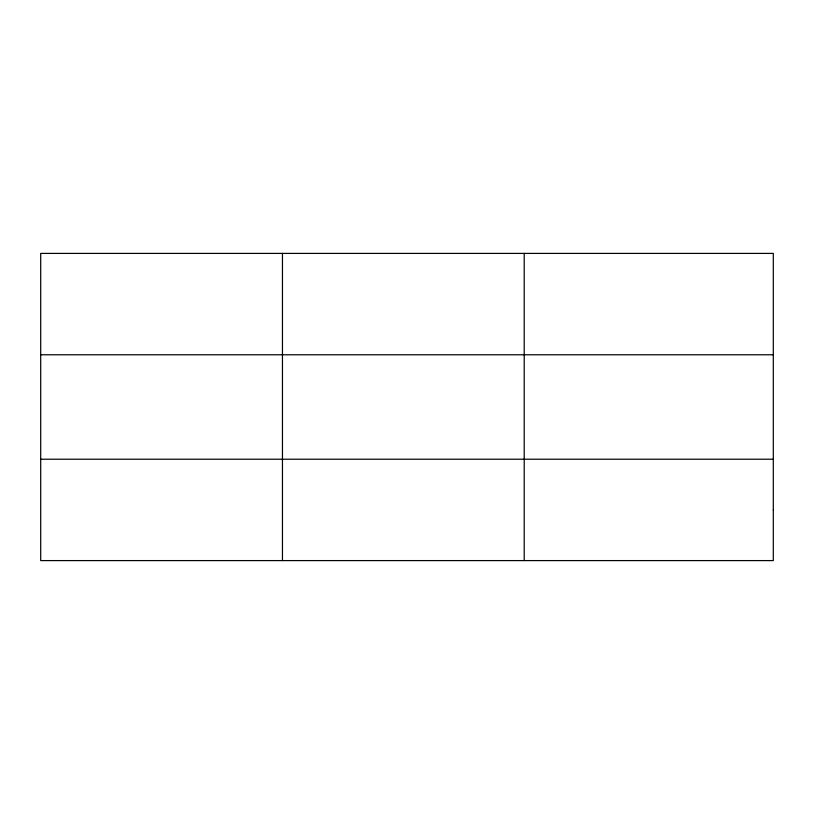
<?xml version="1.0" encoding="UTF-8"?>
<svg xmlns="http://www.w3.org/2000/svg" width="814" height="814" viewBox="0 0 814 814"><rect width="100%" height="100%" fill="white"/><g stroke="black" fill="none" stroke-linecap="round" stroke-linejoin="round"><path stroke-width="1.22" d="M282.458 253.408L282.458 560.592M524.216 253.408L524.216 560.592M40.7 354.782L773.3 354.782M40.7 459.218L773.3 459.218M773.3 509.91L773.3 560.592L40.7 560.592L40.7 253.408L773.3 253.408L773.3 509.91"/></g></svg>
